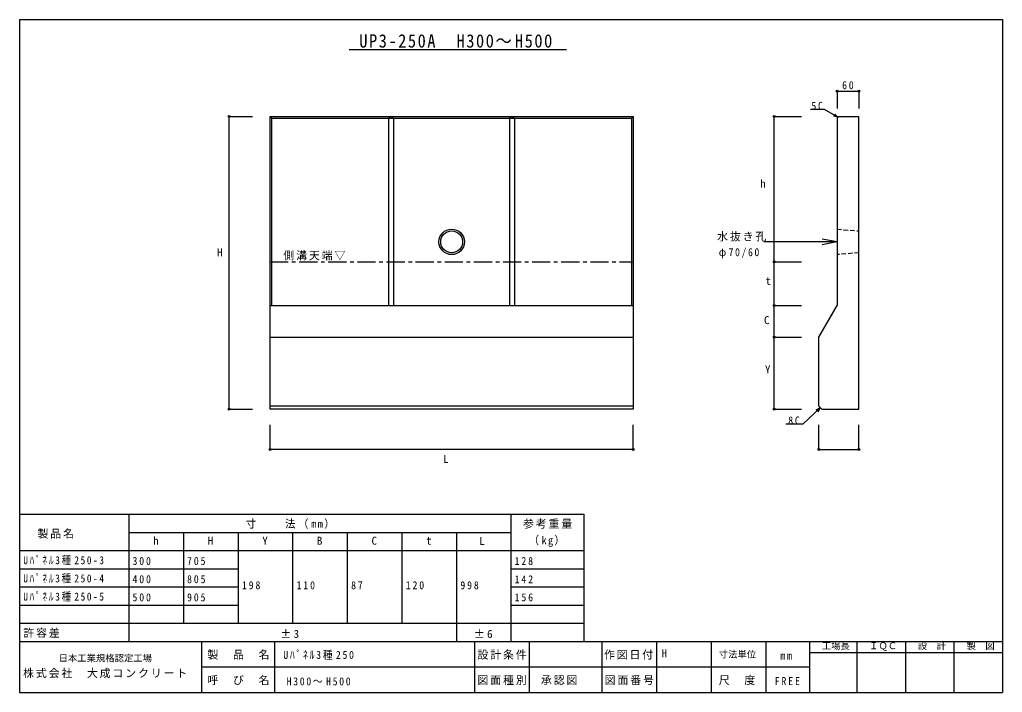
# Model space of a CAD drawing. Units: millimetres, scale not verified. Extents: x -1324 to 1376, y -968 to 882.
import ezdxf
from ezdxf.enums import TextEntityAlignment as Align

# ---------------------------------------------------------------- set-up
doc = ezdxf.new("R2010")
doc.units = ezdxf.units.MM
doc.header["$LTSCALE"] = 10
doc.header["$PDMODE"] = 32
doc.header["$PDSIZE"] = 5
doc.linetypes.add('CHAIN1', pattern=[8, 5, -1, 1, -1])
doc.linetypes.add('DASHED1', pattern=[1.8, 1.2, -0.6])
for name, color, linetype in [('0-1_躯体', 3, 'Continuous'), ('0-2_仕上', 7, 'Continuous'), ('0-3_建具', 7, 'Continuous'), ('0-4_その他', 3, 'Continuous'), ('F-0_F-0ﾚｲﾔ', 2, 'Continuous')]:
    doc.layers.add(name, color=color, linetype=linetype)
doc.styles.add('ＭＳ ゴシック', font='')
doc.styles.get('ＭＳ ゴシック').set_extended_font_data('MS Gothic')

msp = doc.modelspace()

# ---------------------------------------------------------------- linework, layer by layer
at = {"layer": '0-1_躯体'}
for p, q in [((-635.97, 615.84), (-630.97, 610.84)), ((-630.97, 610.84), (357.03, 610.84)), ((-630.97, 95.84), (-630.97, 610.84)), ((-302.97, 615.84), (-309.97, 610.84)), ((-309.97, 95.84), (-309.97, 610.84)), ((-302.97, 615.84), (-295.97, 610.84)), ((-295.97, 95.84), (-295.97, 610.84)), ((29.03, 615.84), (22.03, 610.84)), ((22.03, 610.84), (22.03, 95.84)), ((29.03, 615.84), (36.03, 610.84)), ((36.03, 610.84), (36.03, 95.84)), ((362.03, 615.84), (357.03, 610.84)), ((357.03, 610.84), (357.03, 95.84)), ((927.03, 615.84), (922.03, 610.84)), ((922.03, 610.84), (922.03, 95.84)), ((927.03, 615.84), (982.03, 615.84)), ((982.03, -189.16), (982.03, 615.84)), ((-635.97, 95.84), (362.03, 95.84)), ((872.03, 8.84), (922.03, 95.84)), ((-635.97, 8.84), (362.03, 8.84)), ((872.03, -181.16), (872.03, 8.84)), ((362.03, -181.16), (-635.97, -181.16)), ((872.03, -181.16), (880.03, -189.16)), ((880.03, -189.16), (982.03, -189.16))]:
    msp.add_line(p, q, dxfattribs=at)
at = {"layer": '0-1_躯体', "linetype": 'DASHED1'}
for p, q in [((922.03, 305.84), (982.03, 300.84)), ((982.03, 240.84), (922.03, 235.84))]:
    msp.add_line(p, q, dxfattribs=at)
at = {"layer": '0-1_躯体', "linetype": 'CHAIN1'}
msp.add_line((-635.97, 215.84), (362.03, 215.84), dxfattribs=at)
at = {"layer": '0-1_躯体'}
msp.add_lwpolyline([(-635.97, -189.16), (-635.97, 615.84), (362.03, 615.84), (362.03, -189.16)], close=True, dxfattribs=at)
for radius in [35, 30]:
    msp.add_circle((-136.97, 270.84), radius, dxfattribs=at)
at = {"layer": '0-2_仕上'}
for p, q in [((-1324, -478), (226, -478)), ((-1024, -478), (-1024, -828)), ((26, -478), (26, -828)), ((226, -478), (226, -828)), ((-1024, -528), (26, -528)), ((-874, -528), (-874, -778)), ((-724, -528), (-724, -778)), ((-574, -528), (-574, -778)), ((-424, -528), (-424, -778)), ((-274, -528), (-274, -778)), ((-124, -528), (-124, -828)), ((-1324, -578), (226, -578)), ((-1324, -628), (-724, -628)), ((26, -628), (226, -628)), ((-1324, -678), (-724, -678)), ((26, -678), (226, -678)), ((-1324, -728), (-724, -728)), ((26, -728), (226, -728)), ((-1324, -778), (226, -778))]:
    msp.add_line(p, q, dxfattribs=at)
at = {"layer": '0-3_建具'}
for p, q in [((922.03, 685.48), (982.03, 685.48)), ((922.03, 685.48), (922.03, 637.67)), ((982.03, 685.48), (982.03, 637.67)), ((924, 613.34), (915.73, 622.13)), ((-748.18, -189.16), (-748.18, 615.84)), ((-748.18, 615.84), (-684.24, 615.84)), ((749.3, 215.84), (749.3, 615.84)), ((749.3, 615.84), (824.04, 615.84)), ((924, 613.34), (912.3, 616.31)), ((922.03, 270.84), (721.01, 270.84)), ((922.03, 270.84), (880.58, 278.51)), ((922.03, 270.84), (880.58, 263.16)), ((749.3, 95.84), (749.3, 215.84)), ((749.3, 215.84), (824.04, 215.84)), ((749.3, 8.84), (749.3, 95.84)), ((749.3, 95.84), (824.04, 95.84)), ((749.3, -189.16), (749.3, 8.84)), ((749.3, 8.84), (824.04, 8.84)), ((875.33, -185.58), (827.97, -230.8)), ((875.33, -185.58), (863.49, -191.51)), ((875.33, -185.58), (868.86, -197.13)), ((-748.18, -189.16), (-684.24, -189.16)), ((749.3, -189.16), (824.04, -189.16)), ((-635.97, -300.24), (-635.97, -232.54)), ((362.03, -300.24), (362.03, -232.54)), ((827.97, -230.8), (781.45, -230.8)), ((872.03, -300.24), (872.03, -232.54)), ((982.03, -300.24), (982.03, -232.54)), ((362.03, -300.24), (-635.97, -300.24)), ((872.03, -300.24), (982.03, -300.24))]:
    msp.add_line(p, q, dxfattribs=at)
msp.add_lwpolyline([(924, 613.34), (887.68, 634.74), (849.33, 634.74)], dxfattribs=at)
for p in [(922.03, 685.48), (982.03, 685.48), (-748.18, 615.84), (749.3, 615.84), (749.3, 215.84), (749.3, 95.84), (749.3, 8.84), (-748.18, -189.16), (749.3, -189.16), (-635.97, -300.24), (362.03, -300.24), (872.03, -300.24), (982.03, -300.24)]:
    msp.add_point(p, dxfattribs=at)
at = {"layer": '0-4_その他', "color": 2}
msp.add_line((-418.3, 800.13), (178.75, 800.13), dxfattribs=at)
at = {"layer": 'F-0_F-0ﾚｲﾔ'}
for p, q in [((-1324, 882), (-1324, -968)), ((-1324, 882), (1376, 882)), ((1376, 882), (1376, -968)), ((-1324, -828), (1376, -828)), ((-824, -828), (-824, -968)), ((-624, -828), (-624, -968)), ((-74, -828), (-74, -968)), ((76, -828), (76, -968)), ((276, -828), (276, -968)), ((426, -828), (426, -968)), ((576, -828), (576, -968)), ((726, -828), (726, -968)), ((846, -828), (846, -968)), ((976, -828), (976, -968)), ((1110, -828), (1110, -968)), ((1243, -828), (1243, -968)), ((846, -858), (1376, -858)), ((-824, -898), (846, -898)), ((-1324, -968), (1376, -968))]:
    msp.add_line(p, q, dxfattribs=at)

# ---------------------------------------------------------------- texts
at = {"layer": '0-2_仕上', "style": 'ＭＳ ゴシック'}
for s, p in [('h', (710.65, 413.56)), ('H', (-781.6, 224.23)), ('t', (725.45, 146.28)), ('C', (721.21, 38.08)), ('Y', (723.79, -97.56)), ('L', (-160.35, -343.89)), ('h', (-957.21, -568.54)), ('H', (-807.21, -568.54)), ('Y', (-657.21, -568.54)), ('B', (-507.21, -568.54)), ('C', (-357.21, -568.54)), ('t', (-207.21, -568.54)), ('L', (-61.19, -569.04))]:
    msp.add_text(s, height=21.99, dxfattribs=at).set_placement(p, align=Align.BOTTOM_LEFT)
at = {"layer": '0-2_仕上', "char_height": 21.99, "attachment_point": 7, "style": 'ＭＳ ゴシック'}
for s, insert in [('\\T1.26;\\W0.95;寸\\~\\~\\~\\~法（mm）', (-702.44, -518.39)), ('\\T1.17;参考重量', (58.83, -518)), ('\\T1.17;製品名', (-1275.03, -545.24)), ('\\T1.24;\\W0.95;（kg）', (74.64, -568.04)), ('\\T1.35;\\W0.85;Uﾊﾟﾈﾙ3種250-3', (-1314, -618)), ('\\T1.38;\\W0.9;300', (-1014, -618)), ('\\T1.38;\\W0.9;705', (-864, -618)), ('\\T1.38;\\W0.9;128', (36, -618)), ('\\T1.35;\\W0.85;Uﾊﾟﾈﾙ3種250-4', (-1314, -668)), ('\\T1.38;\\W0.9;400', (-1014, -668)), ('\\T1.38;\\W0.9;805', (-864, -668)), ('\\T1.38;\\W0.9;142', (36, -668)), ('\\T1.38;\\W0.9;198', (-713.2, -684.7)), ('\\T1.38;\\W0.9;110', (-563.2, -684.7)), ('\\T1.36;\\W0.9;87', (-413.2, -684.7)), ('\\T1.38;\\W0.9;120', (-263.2, -684.7)), ('\\T1.38;\\W0.9;998', (-113.2, -684.7)), ('\\T1.35;\\W0.85;Uﾊﾟﾈﾙ3種250-5', (-1314, -718)), ('\\T1.38;\\W0.9;500', (-1014, -718)), ('\\T1.38;\\W0.9;905', (-864, -718)), ('\\T1.38;\\W0.9;156', (36, -718)), ('\\T1.17;許容差', (-1314, -818)), ('\\T1.22;±3', (-607.71, -818.6)), ('\\T1.22;±6', (-76.16, -818.6))]:
    msp.add_mtext(s, dxfattribs=dict(at, insert=insert))
at = {"layer": '0-3_建具', "char_height": 21.99, "attachment_point": 7, "style": 'ＭＳ ゴシック'}
for s, insert in [('\\T1.36;\\W0.9;60', (935.78, 690.48)), ('\\T1.36;\\W0.9;5C', (851.16, 633.49)), ('\\T1.17;水抜き孔', (592.28, 271.99)), ('\\T1.17;側溝天端▽', (-599.55, 220.04)), ('\\T1.32;\\W0.9;φ70/60', (596.78, 225.57)), ('\\T1.36;\\W0.9;8C', (787.72, -231.68))]:
    msp.add_mtext(s, dxfattribs=dict(at, insert=insert))
at = {"layer": '0-4_その他', "insert": (-390.82, 804.6), "char_height": 36.66, "attachment_point": 7, "style": 'ＭＳ ゴシック'}
msp.add_mtext('\\T1.19;\\W0.9;UP3-250A\u3000H300～H500', dxfattribs=at)
at = {"layer": 'F-0_F-0ﾚｲﾔ', "color": 4, "style": 'ＭＳ ゴシック'}
for s, p in [('工場長', (879.95, -854.76)), ('ＩＱＣ', (1009.95, -854.76)), ('設\u3000計', (1143.95, -854.76)), ('製\u3000図', (1277.95, -854.76)), ('日本工業規格認定工場', (-1217.11, -888.61)), ('寸法単位', (596.88, -878))]:
    msp.add_text(s, height=18.33, dxfattribs=at).set_placement(p, align=Align.BOTTOM_LEFT)
at = {"layer": 'F-0_F-0ﾚｲﾔ', "color": 7, "style": 'ＭＳ ゴシック'}
msp.add_text('H', height=21.99, dxfattribs=at).set_placement((439.79, -878), align=Align.BOTTOM_LEFT)
at = {"layer": 'F-0_F-0ﾚｲﾔ', "color": 7, "char_height": 21.99, "attachment_point": 7, "style": 'ＭＳ ゴシック'}
for s, insert in [('\\T1.17;製\u3000品\u3000名', (-808.17, -878)), ('\\T1.34;\\W0.9;Uﾊﾟﾈﾙ3種250', (-599.67, -878.3)), ('\\T1.17;設計条件', (-66.05, -878)), ('\\T1.17;作図日付', (281.36, -878)), ('\\T1.36;\\W0.9;mm', (766.15, -878)), ('\\T1.17;株式会社\u3000大成コンクリート', (-1314.61, -929.02)), ('\\T1.17;呼\u3000び\u3000名', (-808.17, -948)), ('\\T1.34;\\W0.9;H300～H500', (-590.43, -949.14)), ('\\T1.17;図面種別', (-66.05, -948)), ('\\T1.17;承認図', (108.19, -948)), ('\\T1.17;図面番号', (283.38, -948)), ('\\T1.17;尺\u3000度', (596.88, -948)), ('\\T1.38;\\W0.9;FREE', (750.6, -948))]:
    msp.add_mtext(s, dxfattribs=dict(at, insert=insert))

doc.saveas('drawing.dxf')
